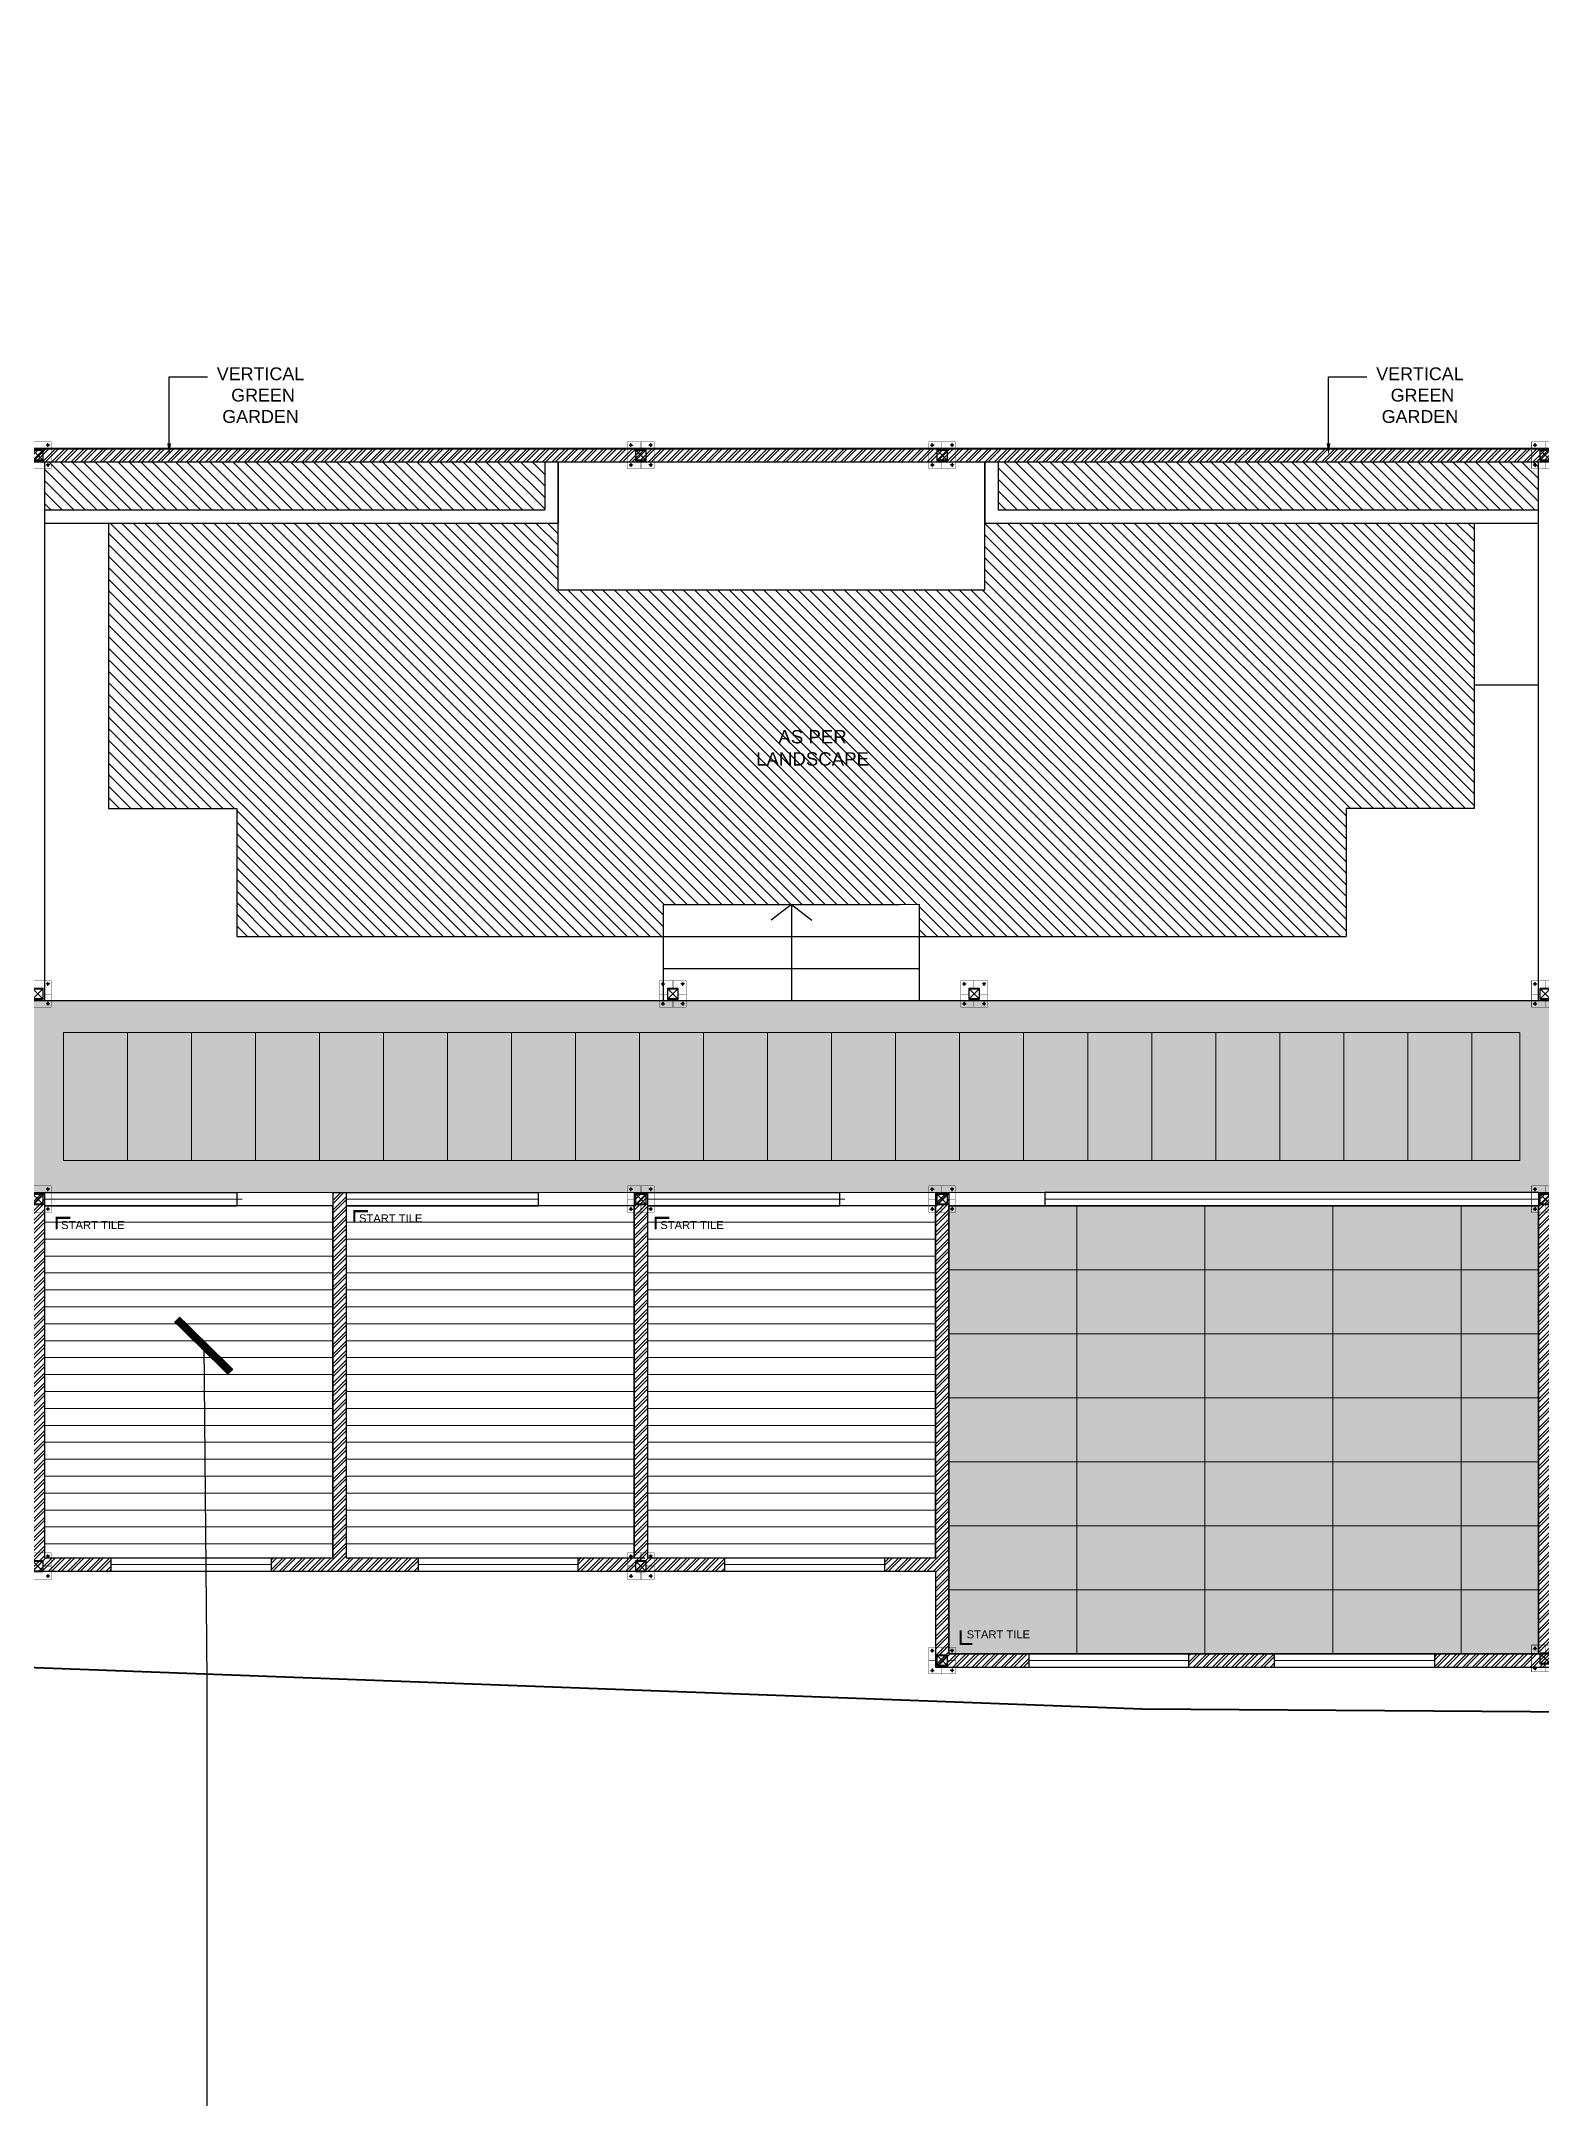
# Model space of a CAD drawing. Header units: metres. Extents: x 494 to 1845, y -666 to 1061.
# Drawn here: x 1705.64 to 1719.71, y 198.57 to 217.93 of the extents above; entities that cross this region are included whole.
import ezdxf
from ezdxf import colors
from ezdxf.entities.mleader import LeaderData, LeaderLine
from ezdxf.math import Vec2, Vec3

# ---------------------------------------------------------------- set-up
doc = ezdxf.new("R2010")
doc.units = ezdxf.units.M
doc.header["$MEASUREMENT"] = 0
doc.linetypes.add('1', pattern=[0])
doc.linetypes.add('HIDDEN', pattern=[0.375, 0.25, -0.125])
for name, color, linetype, lineweight in [('.', 7, 'Continuous', 5), ('01 WALL', 7, 'Continuous', 25), ('A-Wall Hatch', 8, 'Continuous', 9), ('DIMENSION', 8, 'Continuous', 5), ('Grid', 1, 'Continuous', 25), ('SCPL_BOLTS', 11, 'Continuous', 15), ('SCPL_ST PLATE', 222, 'Continuous', 0), ('VDA-HATCH', 8, 'Continuous', 9), ('VDA-WALL', 250, 'Continuous', 25), ('VDA-WINDOW', 5, 'Continuous', 9), ('VDA_FURNITURE', 8, 'Continuous', 13)]:
    doc.layers.add(name, color=color, linetype=linetype, lineweight=lineweight)
for name, color, linetype in [('BASE PLATE', 3, 'Continuous'), ('CLOUMN GRID', 7, 'Continuous'), ('COLUMN', 1, 'Continuous'), ('PLOT - SURVEY', 1, '1'), ('SCPL HIDDEN', 8, 'HIDDEN'), ('TILES', 4, '1'), ('VDA-TEXT', 250, '1'), ('VDA-WALL BELOW', 8, 'Continuous')]:
    doc.layers.add(name, color=color, linetype=linetype)
doc.styles.add('arial', font='arial.ttf', dxfattribs={"height": 0.3})
doc.styles.add('RS', font='GOTHIC.TTF')
doc.styles.get("Standard").update_dxf_attribs({"font": 'arial.ttf'})
doc.dimstyles.new('SMALL', dxfattribs={"dimtxt": 0.16, "dimasz": 0.05, "dimexe": 0, "dimexo": 0, "dimgap": 0.05, "dimtad": 0, "dimdec": 1, "dimzin": 0, "dimdsep": 46, "dimtxsty": 'RS', "dimblk": 'ARCHTICK', "dimcen": 2.5, "dimclrd": 256, "dimclre": 256, "dimclrt": 5, "dimadec": 0, "dimazin": 0, "dimtfac": 1, "dimtofl": 0, "dimtmove": 0, "dimatfit": 3, "dimldrblk": 'ARCHTICK', "dimfxl": 0, "dimtolj": 1, "dimtzin": 0, "dimarcsym": 0})
pattern_1 = [(180, (1674.36947, 197.48927), (-2e-17, -0.15875), [])]

# ---------------------------------------------------------------- blocks, each defined once
blk = doc.blocks.new('athath')
at = {"layer": 'BASE PLATE', "const_width": 0.004}
blk.add_lwpolyline([(382058.464, 2057488.134), (382058.714, 2057488.134), (382058.714, 2057487.884), (382058.464, 2057487.884)], close=True, dxfattribs=at)
at = {"layer": 'COLUMN', "color": 5, "lineweight": 30}
for p, q in [((382058.639, 2057488.059), (382058.539, 2057487.959)), ((382058.639, 2057487.959), (382058.539, 2057488.059))]:
    blk.add_line(p, q, dxfattribs=at)
blk.add_lwpolyline([(382058.539, 2057488.059), (382058.539, 2057487.959), (382058.639, 2057487.959), (382058.639, 2057488.059)], close=True, dxfattribs=at)
at = {"layer": 'Grid', "color": 5, "const_width": 0.002}
blk.add_lwpolyline([(382058.539, 2057488.059), (382058.639, 2057488.059), (382058.639, 2057487.959), (382058.539, 2057487.959)], close=True, dxfattribs=at)
at = {"layer": 'Grid', "color": 5}
blk.add_lwpolyline([(382058.542, 2057488.056), (382058.636, 2057488.056), (382058.636, 2057487.962), (382058.542, 2057487.962)], close=True, dxfattribs=at)
at = {"layer": 'SCPL HIDDEN'}
for p, q in [((382058.513, 2057488.102), (382058.479, 2057488.102)), ((382058.496, 2057488.119), (382058.496, 2057488.085)), ((382058.665, 2057488.102), (382058.699, 2057488.102)), ((382058.682, 2057488.119), (382058.682, 2057488.085)), ((382058.513, 2057487.916), (382058.479, 2057487.916)), ((382058.496, 2057487.899), (382058.496, 2057487.933)), ((382058.665, 2057487.916), (382058.699, 2057487.916)), ((382058.682, 2057487.899), (382058.682, 2057487.933))]:
    blk.add_line(p, q, dxfattribs=at)
at = {"layer": 'SCPL_BOLTS'}
for centre in [(382058.496, 2057488.102), (382058.682, 2057488.102), (382058.496, 2057487.916), (382058.682, 2057487.916)]:
    blk.add_circle(centre, 0.0103, dxfattribs=at)
at = {"layer": 'SCPL_ST PLATE', "const_width": 0.002}
for points in [[(382058.464, 2057488.012), (382058.464, 2057488.005), (382058.539, 2057488.005), (382058.539, 2057488.012)], [(382058.586, 2057488.134), (382058.593, 2057488.134), (382058.593, 2057488.059), (382058.586, 2057488.059)], [(382058.639, 2057488.005), (382058.639, 2057488.012), (382058.714, 2057488.012), (382058.714, 2057488.005)], [(382058.586, 2057487.884), (382058.593, 2057487.884), (382058.593, 2057487.959), (382058.586, 2057487.959)]]:
    blk.add_lwpolyline(points, close=True, dxfattribs=at)
blk = doc.blocks.new('stage')
at = {"layer": 'VDA_FURNITURE'}
blk.add_lwpolyline([(0, 0), (0, 1.2), (4, 1.2), (4, 0)], close=True, dxfattribs=at)
blk = doc.blocks.new('_ArchTick')
at = {"color": 0, "linetype": 'ByBlock', "const_width": 0.15}
blk.add_lwpolyline([(-0.5, -0.5), (0.5, 0.5)], dxfattribs=at)

msp = doc.modelspace()

# ---------------------------------------------------------------- hatches: boundary and pattern name
at = {"layer": '.', "lineweight": 0, "ltscale": 5, "true_color": 0xd2baa3}
h = msp.add_hatch(color=9, dxfattribs=at)
h.dxf.hatch_style = 1
h.paths.add_polyline_path([(1705.5498, 208.634), (1705.5498, 208.934), (1719.7989, 208.934), (1719.7989, 208.634)])
h.paths.add_polyline_path([(1705.5498, 207.134), (1705.5498, 207.434), (1719.7989, 207.434), (1719.7989, 207.134), (1705.6739, 207.134)])
h.paths.add_polyline_path([(1719.4989, 207.434), (1719.7989, 207.434), (1719.7989, 208.634), (1719.4989, 208.634)])
h.paths.add_polyline_path([(1705.8498, 207.434), (1705.5498, 207.434), (1705.5498, 208.634), (1705.8498, 208.634)])
at = {"layer": 'A-Wall Hatch'}
h = msp.add_hatch(dxfattribs=at)
h.set_pattern_fill('ANSI31', color=62, scale=0.61, angle=270)
h.set_pattern_definition([(315, (290.3067, -66.29624), (0.053916892, 0.053916892), [])])
h.paths.add_polyline_path([(1705.6739, 213.984), (1705.6739, 213.534), (1710.3614, 213.534), (1710.3614, 213.984)])
h.paths.add_polyline_path([(1714.6114, 213.984), (1714.6114, 213.534), (1719.6739, 213.534), (1719.6739, 213.984)])
h = msp.add_hatch(dxfattribs=at)
h.set_pattern_fill('ANSI31', color=62, scale=0.61, angle=270)
h.set_pattern_definition([(315, (290.3067, -66.29624), (0.053916892, 0.053916892), [])])
h.paths.add_polyline_path([(1706.2739, 213.409), (1710.4864, 213.409), (1710.4864, 212.784), (1714.4864, 212.784), (1714.4864, 213.409), (1719.0739, 213.409), (1719.0739, 210.734), (1717.8739, 210.734), (1717.8739, 209.534), (1713.8739, 209.534), (1713.8739, 209.834), (1711.4739, 209.834), (1711.4739, 209.534), (1707.4739, 209.534), (1707.4739, 210.734), (1706.2739, 210.734)])
at = {"layer": 'VDA-HATCH'}
h = msp.add_hatch(dxfattribs=at)
h.set_pattern_fill('ANSI32', color=256, scale=0.17)
h.set_pattern_definition([(45, (290.3067, -66.29624), (-0.0450780573, 0.0450780573), []), (45, (290.336754, -66.29624), (-0.0450780573, 0.0450780573), [])])
h.paths.add_polyline_path([(1741.9739, 216.386), (1741.9728, 216.5118), (1723.1395, 214.109), (1692.4239, 214.109), (1692.4239, 213.984), (1723.1475, 213.984)])
h.paths.add_polyline_path([(1718.6989, 202.684), (1718.6989, 202.809), (1719.6739, 202.809), (1719.6739, 207.134), (1719.7989, 207.134), (1719.7989, 202.809), (1725.6239, 202.809), (1725.6239, 207.009), (1720.9989, 207.009), (1720.9989, 207.134), (1725.7489, 207.134), (1725.7489, 202.684)])
h.paths.add_polyline_path([(1703.3489, 203.709), (1703.3489, 207.134), (1703.4739, 207.134), (1703.4739, 203.584), (1698.8395, 203.584), (1698.8395, 203.709)])
h.paths.add_polyline_path([(1704.6739, 203.584), (1704.6739, 203.709), (1705.5489, 203.709), (1705.5489, 207.134), (1705.6114, 207.134), (1705.6739, 207.134), (1705.6739, 203.709), (1706.2989, 203.709), (1706.2989, 203.584)])
h.paths.add_polyline_path([(1710.6739, 203.584), (1710.6739, 203.709), (1711.1989, 203.709), (1711.1989, 207.134), (1711.3239, 207.134), (1711.3239, 203.709), (1712.0489, 203.709), (1712.0489, 203.584)])
h.paths.add_polyline_path([(1707.7989, 203.584), (1707.7989, 203.709), (1708.3739, 203.709), (1708.3739, 207.134), (1708.4989, 207.134), (1708.4989, 203.709), (1709.1739, 203.709), (1709.1739, 203.584)])
h.paths.add_polyline_path([(1713.5489, 203.584), (1713.5489, 203.709), (1714.0239, 203.709), (1714.0239, 207.134), (1714.1489, 207.134), (1714.1489, 203.584)])
h.paths.add_polyline_path([(1747.0439, 212.8966), (1747.0439, 212.9841), (1747.7689, 212.9841), (1747.7689, 212.8591), (1747.1689, 212.8591), (1747.1689, 211.6591), (1747.0439, 211.6591)])
h.paths.add_polyline_path([(1744.2375, 216.8008), (1745.1922, 216.9226), (1745.3658, 216.9447), (1745.3924, 216.9481), (1746.2495, 217.0575), (1746.2653, 216.9335), (1744.2534, 216.6768)])
h.paths.add_polyline_path([(1749.5689, 217.481), (1749.6939, 217.481), (1749.6939, 212.5591), (1749.5689, 212.5591)])
h.paths.add_polyline_path([(1692.4239, 203.709), (1697.0395, 203.709), (1697.0395, 203.584), (1692.4239, 203.584)])
h.paths.add_polyline_path([(1748.035, 217.2853), (1748.0509, 217.1613), (1749.5689, 217.355), (1749.5689, 217.481)])
h.paths.add_polyline_path([(1727.2489, 203.084), (1727.2489, 206.109), (1727.3739, 206.109), (1727.3739, 203.084)])
h.paths.add_polyline_path([(1727.0989, 207.009), (1727.0989, 207.134), (1729.7489, 207.134), (1729.7489, 207.009)])
h.paths.add_polyline_path([(1729.7489, 204.8341), (1729.8739, 204.8341), (1729.8739, 202.684), (1729.7489, 202.684)])
h.paths.add_polyline_path([(1748.5189, 212.8591), (1748.5189, 212.9841), (1749.5689, 212.9841), (1749.5689, 212.8591)])
h.paths.add_polyline_path([(1728.7239, 204.559), (1729.7489, 204.559), (1729.7489, 204.684), (1728.7239, 204.684)])
h.paths.add_polyline_path([(1714.0239, 202.684), (1714.0239, 202.809), (1714.8989, 202.809), (1714.8989, 202.684)])
h.paths.add_polyline_path([(1716.3989, 202.684), (1716.3989, 202.809), (1717.1989, 202.809), (1717.1989, 202.684)])
h.paths.add_polyline_path([(1714.0239, 203.584), (1714.0239, 202.809), (1714.1489, 202.809), (1714.1489, 203.584)])
h.paths.add_polyline_path([(1726.4989, 204.109), (1727.2489, 204.109), (1727.2489, 204.234), (1726.4989, 204.234)])
h.paths.add_polyline_path([(1741.9739, 216.512), (1741.9739, 216.386), (1742.4678, 216.449), (1742.452, 216.573)])
h.paths.add_polyline_path([(1728.7239, 203.084), (1728.7239, 203.809), (1728.8489, 203.809), (1728.8489, 203.084)])
h.paths.add_polyline_path([(1726.6489, 205.7319), (1727.2489, 205.7319), (1727.2489, 205.8569), (1726.6489, 205.8569)])
h.paths.add_polyline_path([(1726.7989, 203.084), (1726.7989, 203.209), (1727.2489, 203.209), (1727.2489, 203.084)])
h.paths.add_polyline_path([(1725.7489, 203.084), (1725.7489, 203.209), (1726.1989, 203.209), (1726.1989, 203.084)])
h.paths.add_polyline_path([(1739.2989, 212.5591), (1739.4239, 212.5591), (1739.4239, 212.9841), (1739.2989, 212.9841), (1739.2989, 212.5591)])
h.paths.add_polyline_path([(1741.8489, 212.5591), (1741.8489, 212.9841), (1741.9739, 212.9841), (1741.9739, 212.5591)])
h.paths.add_polyline_path([(1744.6689, 212.5591), (1744.6689, 212.9841), (1744.7939, 212.9841), (1744.7939, 212.5591), (1744.6689, 212.5591)])
h.paths.add_polyline_path([(1728.7239, 203.084), (1728.3489, 203.084), (1728.3489, 203.209), (1728.7239, 203.209)])
h.paths.add_polyline_path([(1727.3739, 203.084), (1727.3739, 203.209), (1727.7489, 203.209), (1727.7489, 203.084)])
h.paths.add_polyline_path([(1749.5689, 211.6591), (1749.6939, 211.6591), (1749.6939, 211.9591), (1749.5689, 211.9591)])
h.paths.add_polyline_path([(1728.8489, 203.084), (1728.8489, 203.209), (1728.9989, 203.209), (1728.9989, 203.084)])
h.paths.add_polyline_path([(1729.7489, 203.084), (1729.5989, 203.084), (1729.5989, 203.209), (1729.7489, 203.209)])
at = {"layer": 'VDA-HATCH', "true_color": 0xfcf1d4}
h = msp.add_hatch(color=7, dxfattribs=at)
h.dxf.hatch_style = 1
h.paths.add_polyline_path([(1702.1489, 208.934), (1702.1489, 212.534), (1696.1489, 212.534), (1696.1489, 208.934)], flags=16)
h.paths.add_polyline_path([(1722.1989, 208.934), (1725.7989, 208.934), (1725.7989, 211.934), (1722.1989, 211.934)], flags=16)
h.paths.add_polyline_path([(1723.2725, 213.9215), (1723.0225, 213.9215), (1723.0225, 213.984), (1719.7989, 213.984), (1719.7989, 208.634), (1719.7989, 207.434), (1719.7989, 207.134), (1723.0225, 207.134), (1723.2725, 207.134), (1725.5614, 207.134), (1725.7489, 207.134), (1725.7489, 206.9465), (1725.7489, 205.8569), (1727.2489, 205.8569), (1727.2489, 206.1087), (1727.3741, 206.1092), (1727.3737, 207.0089), (1727.0989, 207.009), (1727.0989, 207.134), (1729.7489, 207.134), (1729.7489, 208.4091), (1727.9489, 208.4091), (1727.9489, 208.5091), (1729.7489, 208.5091), (1729.7489, 208.8715), (1729.7489, 209.1215), (1729.7489, 209.8091), (1727.9489, 209.8091), (1727.9489, 209.9091), (1729.7489, 209.9091), (1729.7489, 209.9966), (1729.7489, 210.2466), (1729.7489, 211.2091), (1727.9489, 211.2091), (1727.9489, 211.3091), (1729.7489, 211.3091), (1729.7489, 212.6091), (1727.9489, 212.6091), (1727.9489, 212.7091), (1731.199, 212.7091), (1731.199, 213.0466), (1731.199, 213.3091), (1731.199, 213.3091), (1737.9489, 213.3091), (1737.9489, 211.3841), (1739.2989, 211.3841), (1739.2989, 212.7932), (1739.2989, 212.9841), (1739.4239, 212.9841), (1739.4239, 212.7932), (1739.4239, 212.5591), (1741.8489, 212.5591), (1741.8489, 212.9841), (1741.9114, 212.9841), (1741.9114, 214.1841), (1741.8489, 214.1841), (1741.8489, 215.6773), (1737.9489, 215.6773), (1737.9489, 214.8091), (1737.9489, 214.8091), (1729.3989, 214.8091), (1729.3989, 214.7732), (1725.8114, 214.3247), (1725.8114, 214.2511), (1725.5614, 214.2511), (1725.5614, 214.2912), (1723.2725, 213.9535)])
h.paths.add_polyline_path([(1701.0552, 207.134), (1701.0552, 207.1965), (1701.3052, 207.1965), (1701.3052, 207.134), (1705.5498, 207.134), (1705.5498, 207.434), (1705.5498, 208.634), (1705.5489, 208.634), (1705.5489, 213.9215), (1705.4864, 213.9215), (1705.4864, 213.984), (1701.3052, 213.984), (1701.3052, 213.9215), (1701.0552, 213.9215), (1701.0552, 213.984), (1696.8739, 213.984), (1696.8739, 213.9215), (1696.6239, 213.9215), (1696.6239, 213.984), (1692.6114, 213.984), (1692.6114, 213.9215), (1692.5489, 213.9215), (1692.5489, 209.1215), (1692.6114, 209.1215), (1692.6114, 208.8715), (1692.4239, 208.8715), (1692.4239, 207.134), (1696.6239, 207.134), (1696.6239, 207.1965), (1696.8739, 207.1965), (1696.8739, 207.134)])
h.paths.add_polyline_path([(1719.4989, 208.634), (1705.8498, 208.634), (1705.8498, 207.434), (1719.4989, 207.434)])
at = {"layer": 'VDA-HATCH', "true_color": 0xb47f50}
h = msp.add_hatch(dxfattribs=at)
h.set_pattern_fill('ANSI31', color=45, scale=0.05, angle=135)
h.set_pattern_definition(pattern_1)
h.paths.add_polyline_path([(1708.3739, 207.009), (1705.6739, 207.009), (1705.6739, 203.709), (1708.3739, 203.709)])
h = msp.add_hatch(dxfattribs=at)
h.set_pattern_fill('ANSI31', color=45, scale=0.05, angle=135)
h.set_pattern_definition(pattern_1)
h.paths.add_polyline_path([(1711.1989, 207.009), (1708.4989, 207.009), (1708.4989, 203.709), (1711.1989, 203.709)])
h = msp.add_hatch(dxfattribs=at)
h.set_pattern_fill('ANSI31', color=45, scale=0.05, angle=135)
h.set_pattern_definition(pattern_1)
h.paths.add_polyline_path([(1714.0239, 207.009), (1711.3239, 207.009), (1711.3239, 203.709), (1714.0239, 203.709)])
at = {"layer": 'VDA-HATCH', "lineweight": 30, "true_color": 0xfcf1d4}
h = msp.add_hatch(color=7, dxfattribs=at)
h.dxf.hatch_style = 1
h.paths.add_polyline_path([(1714.1489, 207.009), (1719.6739, 207.009), (1719.6739, 202.809), (1714.1489, 202.809)])

# ---------------------------------------------------------------- linework, layer by layer
for q in [(1712.4841, 209.686), (1712.6739, 208.934), (1712.8638, 209.686)]:
    msp.add_line((1712.6739, 209.834), q)
at = {"color": 1, "flags": 128}
for points in [[(1708.3739, 207.009), (1705.6739, 207.009), (1705.6739, 203.709), (1708.3739, 203.709)], [(1711.1989, 207.009), (1708.4989, 207.009), (1708.4989, 203.709), (1711.1989, 203.709)], [(1714.0239, 207.009), (1711.3239, 207.009), (1711.3239, 203.709), (1714.0239, 203.709)], [(1714.1489, 207.009), (1719.6739, 207.009), (1719.6739, 202.809), (1714.1489, 202.809)]]:
    msp.add_lwpolyline(points, close=True, dxfattribs=at)
at = {"layer": '01 WALL', "color": 23, "const_width": 0.02}
for points in [[(1705.7865, 206.7875), (1705.7865, 206.8966), (1705.9153, 206.8966)], [(1708.5772, 206.85), (1708.5772, 206.9591), (1708.706, 206.9591)], [(1711.4015, 206.7875), (1711.4015, 206.8966), (1711.5303, 206.8966)], [(1714.3691, 202.902), (1714.26, 202.902), (1714.26, 203.0308)]]:
    msp.add_lwpolyline(points, dxfattribs=at)
at = {"layer": 'CLOUMN GRID', "color": 251, "lineweight": 30, "true_color": 0x636466}
msp.add_line((1719.0739, 211.8938), (1719.6739, 211.8938), dxfattribs=at)
msp.add_lwpolyline([(1719.6739, 207.009), (1714.1489, 207.009), (1714.1489, 202.809), (1719.6739, 202.809)], close=True, dxfattribs=at)
at = {"layer": 'DIMENSION'}
for p in [(1711.4739, 209.834), (1713.8739, 208.934)]:
    msp.add_line(p, (1713.8739, 209.834), dxfattribs=at)
at = {"layer": 'PLOT - SURVEY', "color": 250, "linetype": 'Continuous', "lineweight": 40}
msp.add_line((1669.0069, 214.109), (1723.1395, 214.109), dxfattribs=at)
msp.add_lwpolyline([(1669.6969, 221.1412), (1669.2803, 215.6328), (1668.8836, 213.2405), (1668.3257, 206.8645), (1668.2253, 203.842), (1683.0713, 203.5225), (1715.9592, 202.2942), (1752.3552, 202.0427)], dxfattribs=at)
at = {"layer": 'TILES', "color": 143, "linetype": 'Continuous', "lineweight": 5}
for p, q in [((1705.5498, 208.934), (1719.7989, 208.934)), ((1705.8498, 208.634), (1719.4989, 208.634)), ((1705.8498, 208.634), (1705.8498, 207.434)), ((1706.4498, 208.634), (1706.4498, 207.434)), ((1707.0498, 208.634), (1707.0498, 207.434)), ((1707.6498, 208.634), (1707.6498, 207.434)), ((1708.2498, 208.634), (1708.2498, 207.434)), ((1708.8498, 208.634), (1708.8498, 207.434)), ((1709.4498, 208.634), (1709.4498, 207.434)), ((1710.0498, 208.634), (1710.0498, 207.434)), ((1710.6498, 208.634), (1710.6498, 207.434)), ((1711.2498, 208.634), (1711.2498, 207.434)), ((1711.8498, 208.634), (1711.8498, 207.434)), ((1712.4498, 208.634), (1712.4498, 207.434)), ((1713.0498, 208.634), (1713.0498, 207.434)), ((1713.6498, 208.634), (1713.6498, 207.434)), ((1714.2498, 208.634), (1714.2498, 207.434)), ((1714.8498, 208.634), (1714.8498, 207.434)), ((1715.4498, 208.634), (1715.4498, 207.434)), ((1716.0498, 208.634), (1716.0498, 207.434)), ((1716.6498, 208.634), (1716.6498, 207.434)), ((1717.2498, 208.634), (1717.2498, 207.434)), ((1717.8498, 208.634), (1717.8498, 207.434)), ((1718.4498, 208.634), (1718.4498, 207.434)), ((1719.0498, 208.634), (1719.0498, 207.434)), ((1719.4989, 208.634), (1719.4989, 207.434)), ((1705.8498, 207.434), (1719.4989, 207.434)), ((1705.5498, 207.134), (1719.7989, 207.134)), ((1715.3489, 202.809), (1715.3489, 207.009)), ((1716.5489, 202.809), (1716.5489, 207.009)), ((1717.7489, 202.809), (1717.7489, 207.009)), ((1718.9489, 202.809), (1718.9489, 207.009)), ((1719.6739, 206.409), (1714.1489, 206.409)), ((1719.6739, 205.809), (1714.1489, 205.809)), ((1719.6739, 205.209), (1714.1489, 205.209)), ((1719.6739, 204.609), (1714.1489, 204.609)), ((1719.6739, 204.009), (1714.1489, 204.009)), ((1719.6739, 203.409), (1714.1489, 203.409))]:
    msp.add_line(p, q, dxfattribs=at)
at = {"layer": 'VDA-WALL'}
for p, q in [((1669.9969, 214.109), (1723.1395, 214.109)), ((1692.4239, 213.984), (1723.1475, 213.984)), ((1710.4864, 212.784), (1710.4864, 213.984)), ((1714.4864, 212.784), (1714.4864, 213.984)), ((1710.4864, 212.784), (1714.4864, 212.784)), ((1704.3739, 207.134), (1705.6739, 207.134)), ((1705.6739, 207.134), (1705.6739, 203.709)), ((1708.3739, 207.134), (1708.3739, 203.709)), ((1708.3739, 207.134), (1708.4989, 207.134)), ((1708.4989, 207.134), (1708.4989, 203.709)), ((1711.1989, 207.134), (1711.1989, 203.709)), ((1711.1989, 207.134), (1711.3239, 207.134)), ((1711.3239, 207.134), (1711.3239, 203.709)), ((1714.0239, 207.134), (1714.0239, 203.709)), ((1714.0239, 207.134), (1714.1489, 207.134)), ((1714.1489, 207.134), (1714.1489, 202.809)), ((1715.0489, 207.134), (1715.0489, 207.009)), ((1719.6739, 207.134), (1719.7989, 207.134)), ((1719.6739, 207.134), (1719.6739, 202.809)), ((1704.6739, 203.584), (1706.2989, 203.584)), ((1705.6739, 203.709), (1706.2989, 203.709)), ((1706.2989, 203.584), (1706.2989, 203.709)), ((1707.7489, 203.709), (1708.3739, 203.709)), ((1707.7989, 203.584), (1707.7989, 203.709)), ((1707.7989, 203.584), (1709.1739, 203.584)), ((1708.5489, 203.709), (1709.1739, 203.709)), ((1709.1739, 203.709), (1709.1739, 203.584)), ((1710.6739, 203.709), (1711.2989, 203.709)), ((1710.6739, 203.584), (1710.6739, 203.709)), ((1710.6739, 203.584), (1712.0489, 203.584)), ((1711.4239, 203.709), (1712.0489, 203.709)), ((1712.0489, 203.584), (1712.0489, 203.709)), ((1713.5489, 203.709), (1714.0239, 203.709)), ((1713.5489, 203.584), (1713.5489, 203.709)), ((1713.5489, 203.584), (1714.0239, 203.584)), ((1714.0239, 203.584), (1714.0239, 202.684)), ((1714.1489, 202.809), (1714.8989, 202.809)), ((1714.8989, 202.809), (1714.8989, 202.684)), ((1716.3989, 202.809), (1717.1989, 202.809)), ((1716.3989, 202.684), (1716.3989, 202.809)), ((1717.1989, 202.809), (1717.1989, 202.684)), ((1718.6989, 202.809), (1719.2989, 202.809)), ((1718.6989, 202.809), (1718.6989, 202.684)), ((1719.4239, 202.809), (1725.6239, 202.809)), ((1714.0239, 202.684), (1714.8989, 202.684)), ((1716.3989, 202.684), (1717.1989, 202.684)), ((1718.6989, 202.684), (1725.7489, 202.684))]:
    msp.add_line(p, q, dxfattribs=at)
at = {"layer": 'VDA-WALL BELOW'}
for p, q in [((1705.6739, 213.984), (1705.6739, 208.934)), ((1710.3614, 213.984), (1710.3614, 213.534)), ((1710.4864, 213.984), (1710.4864, 213.409)), ((1714.4864, 213.984), (1714.4864, 213.409)), ((1714.6114, 213.984), (1714.6114, 213.534)), ((1719.6739, 208.934), (1719.6739, 213.984)), ((1705.6739, 213.534), (1710.3614, 213.534)), ((1714.6114, 213.534), (1719.6739, 213.534)), ((1705.6739, 213.409), (1710.4864, 213.409)), ((1706.2739, 213.409), (1706.2739, 210.734)), ((1714.4864, 213.409), (1719.6739, 213.409)), ((1719.0739, 210.734), (1719.0739, 213.409)), ((1706.2739, 210.734), (1707.4739, 210.734)), ((1707.4739, 210.734), (1707.4739, 209.534)), ((1717.8739, 210.734), (1717.8739, 209.534)), ((1719.0739, 210.734), (1717.8739, 210.734)), ((1711.4739, 208.934), (1711.4739, 209.834)), ((1711.4739, 209.834), (1713.6864, 209.834)), ((1713.8739, 208.934), (1713.8739, 209.834)), ((1707.4739, 209.534), (1717.8739, 209.534)), ((1711.4739, 209.234), (1713.8739, 209.234)), ((1705.5489, 208.934), (1719.7989, 208.934)), ((1705.6739, 207.134), (1707.4739, 207.134)), ((1707.4739, 207.134), (1707.4739, 207.009)), ((1708.4989, 207.134), (1710.2989, 207.134)), ((1710.2989, 207.134), (1710.2989, 207.009)), ((1711.3239, 207.134), (1713.1239, 207.134)), ((1713.1239, 207.134), (1713.1239, 207.009)), ((1719.6739, 207.134), (1715.0489, 207.134)), ((1715.0489, 207.134), (1715.0489, 207.009)), ((1705.6739, 207.009), (1707.4761, 207.009)), ((1708.4989, 207.009), (1710.2989, 207.009)), ((1711.3239, 207.009), (1713.1239, 207.009)), ((1719.6739, 207.009), (1715.0489, 207.009)), ((1706.2989, 203.709), (1707.7989, 203.709)), ((1706.2989, 203.584), (1707.7989, 203.584)), ((1709.1739, 203.709), (1710.6739, 203.709)), ((1709.1739, 203.584), (1710.6739, 203.584)), ((1712.0489, 203.709), (1713.5489, 203.709)), ((1712.0489, 203.584), (1713.5489, 203.584)), ((1714.8989, 202.809), (1716.3989, 202.809)), ((1717.1989, 202.809), (1718.6989, 202.809)), ((1714.8989, 202.684), (1716.3989, 202.684)), ((1717.1989, 202.684), (1718.6989, 202.684))]:
    msp.add_line(p, q, dxfattribs=at)
at = {"layer": 'VDA-WINDOW'}
for p, q in [((1705.6739, 207.0715), (1707.5239, 207.0715)), ((1708.4989, 207.0715), (1710.2989, 207.0715)), ((1711.3239, 207.0715), (1713.1739, 207.0715)), ((1719.6739, 207.0715), (1715.0489, 207.0715)), ((1706.2989, 203.6465), (1707.7989, 203.6465)), ((1709.1739, 203.6465), (1710.6739, 203.6465)), ((1712.0489, 203.6465), (1713.5489, 203.6465)), ((1714.8989, 202.7465), (1716.3989, 202.7465)), ((1717.1989, 202.7465), (1718.6989, 202.7465))]:
    msp.add_line(p, q, dxfattribs=at)

# ---------------------------------------------------------------- block references
at = {"layer": 'COLUMN', "rotation": 89.99999999999999}
for p in [(2059193.6203, -381844.5426), (2059199.2703, -381844.5426), (2059202.0953, -381844.5426), (2059207.7453, -381844.5426), (2059193.6203, -381849.5926), (2059199.5703, -381849.5926), (2059202.3953, -381849.5926), (2059207.7453, -381849.5926), (2059193.6203, -381851.5176), (2059199.2703, -381851.5176), (2059202.0953, -381851.5176), (2059207.7453, -381851.5176), (2059193.6203, -381854.9584), (2059199.2703, -381854.9584), (2059202.0953, -381855.8426), (2059207.7453, -381855.8225)]:
    msp.add_blockref('athath', p, dxfattribs=at)
at = {"layer": 'VDA_FURNITURE'}
msp.add_blockref('stage', (1710.4864, 212.784), dxfattribs=at)

# ---------------------------------------------------------------- texts
at = {"layer": 'VDA-TEXT', "insert": (1712.8714, 211.3011), "char_height": 0.125, "width": 4.378113, "attachment_point": 5, "style": 'arial'}
msp.add_mtext('AS PER \\PLANDSCAPE', dxfattribs=at)
at = {"layer": 'VDA-TEXT', "color": 7, "char_height": 0.075, "width": 0.876781, "attachment_point": 7, "style": 'arial'}
for insert in [(1708.4783, 206.8531), (1705.6876, 206.7906), (1711.3026, 206.7906), (1714.1738, 202.9531)]:
    msp.add_mtext('\\pi0.14195;START TILE ', dxfattribs=dict(at, insert=insert))

# ---------------------------------------------------------------- leaders
at = {"color": 1}
msp.add_leader([(1707.1654, 205.6979, -0.0015), (1707.195, 202.5613, -0.0015), (1707.195, 198.5733, -0.0015)], dimstyle='SMALL', override={"dimasz": 0.5, "dimfxl": 0.3, "dimarcsym": 1}, dxfattribs=at)
at = {"layer": 'VDA-TEXT'}
ml = msp.add_multileader_mtext('Standard', dxfattribs=at)
ml.set_content('{\\H0.66667x;\\C256;\\c0;VERTICAL\\P GREEN \\PGARDEN\\H1.5x;\\P\\pq*;} ', color=256)
ml.set_leader_properties()
ml.build(insert=Vec2(0, 0))
ml.multileader.update_dxf_attribs({"dogleg_length": 0.36, "arrow_head_size": 0.11})
ctx = ml.context
ctx.base_point, ctx.char_height, ctx.arrow_head_size, ctx.landing_gap_size, ctx.plane_origin = Vec3(1707.2008, 214.7782), 0.18, 0.11, 0.09, Vec3(1706.8408, 214.0472)
ctx.text_align_type = 1
notes = []
notes.append((ctx, [(0, (1, 1, 0), (1706.8408, 214.7782), (1, 0), 0.36, [(0, [(1706.8408, 214.0472)], 0, [])])]))
ctx.mtext.insert, ctx.mtext.alignment, ctx.mtext.flow_direction = Vec3(1707.6973, 214.8682), 2, 5
ml = msp.add_multileader_mtext('Standard', dxfattribs=at)
ml.set_content('{\\H0.66667x;\\C256;\\c0;VERTICAL\\P GREEN \\PGARDEN\\H1.5x;\\P\\pq*;} ', color=256)
ml.set_leader_properties()
ml.build(insert=Vec2(0, 0))
ml.multileader.update_dxf_attribs({"dogleg_length": 0.36, "arrow_head_size": 0.11})
ctx = ml.context
ctx.base_point, ctx.char_height, ctx.arrow_head_size, ctx.landing_gap_size, ctx.plane_origin = Vec3(1718.0673, 214.7782), 0.18, 0.11, 0.09, Vec3(1717.7073, 214.0472)
ctx.text_align_type = 1
notes.append((ctx, [(0, (1, 1, 0), (1717.7073, 214.7782), (1, 0), 0.36, [(0, [(1717.7073, 214.0472)], 0, [])])]))
ctx.mtext.insert, ctx.mtext.alignment, ctx.mtext.flow_direction = Vec3(1718.5639, 214.8682), 2, 5
for ctx, leaders in notes:
    for number, flags, end, landing, length, lines in leaders:
        leader = LeaderData()
        leader.index, (leader.has_last_leader_line, leader.has_dogleg_vector, leader.attachment_direction) = number, flags
        leader.last_leader_point, leader.dogleg_vector, leader.dogleg_length = Vec3(end), Vec3(landing), length
        for number, points, colour, breaks in lines:
            line = LeaderLine()
            line.index, line.vertices, line.color, line.breaks = number, Vec3.list(points), colors.encode_raw_color(colour), breaks
            leader.lines.append(line)
        ctx.leaders.append(leader)

doc.saveas('drawing.dxf')
